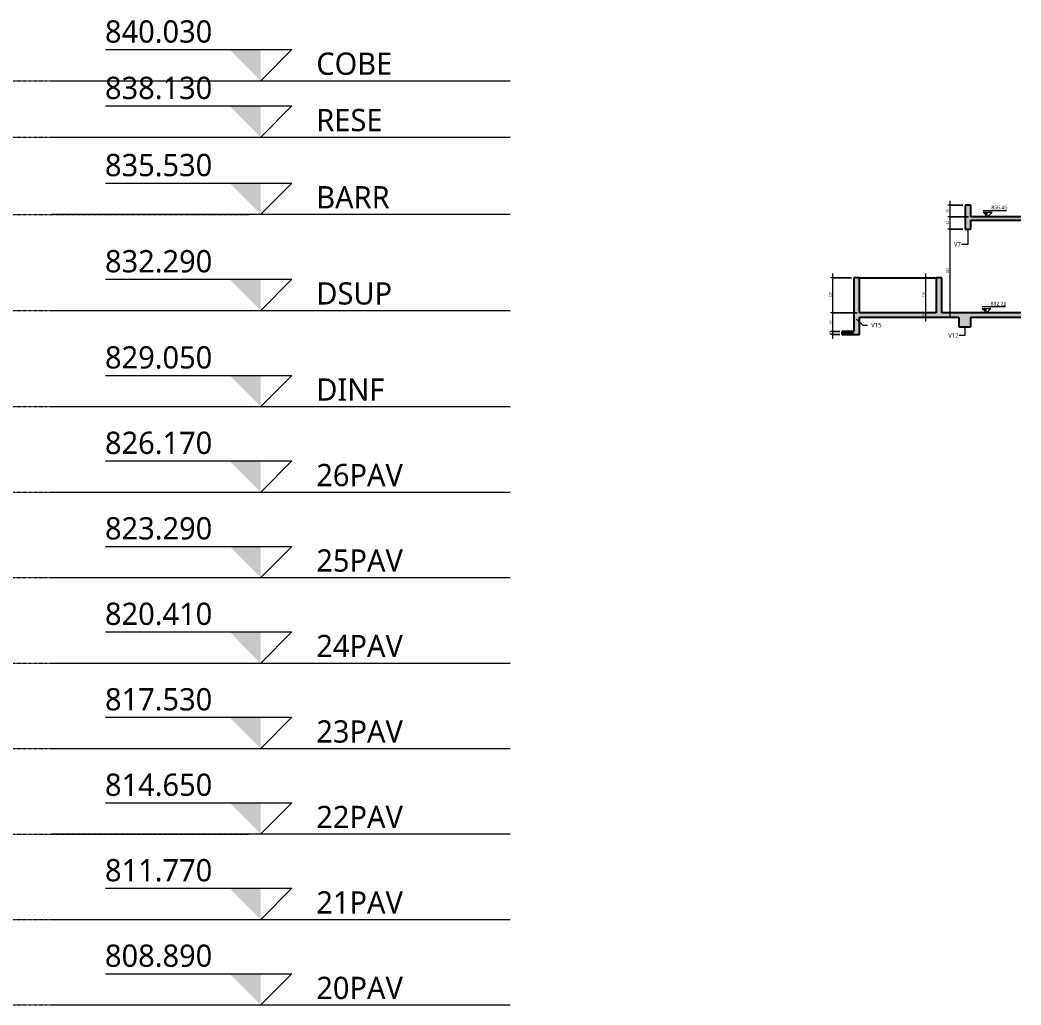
# Model space of a CAD drawing. Header units: centimetres. Extents: x -1475 to 26323, y -1238 to 84208.
# Drawn here: x 16180 to 19553, y 80889 to 84208 of the extents above; entities that cross this region are included whole.
import ezdxf

# ---------------------------------------------------------------- set-up
doc = ezdxf.new("R2010")
doc.units = ezdxf.units.CM
doc.linetypes.add('Centro', pattern=[3.175, 0.635, -0.47625, 1.5875, -0.47625])
for name, color, linetype, lineweight in [('A-ANNO-DIMS', 7, 'Continuous', 9), ('A-ANNO-DIMS-50', 7, 'Continuous', 9), ('A-FLOR', 7, 'Continuous', 9), ('A-FLOR-LEVL', 7, 'Continuous', 9), ('G-ANNO-DIMS', 7, 'Continuous', 9), ('S-BEAM', 7, 'Continuous', 9), ('S-BEAM-IDEN', 7, 'Continuous', 9)]:
    doc.layers.add(name, color=color, linetype=linetype, lineweight=lineweight)
doc.styles.add('Fira Sans', font='', dxfattribs={"width": 0.9, "height": 7.5})
doc.styles.add('Fira Sans_1', font='', dxfattribs={"width": 0.95, "height": 12.5})
doc.styles.add('Gadugi_1', font='gadugi.ttf', dxfattribs={"height": 15})
doc.styles.add('Gadugi_6', font='gadugi.ttf', dxfattribs={"height": 75})
doc.styles.get('Fira Sans').set_extended_font_data('Fira Sans')
doc.styles.get('Fira Sans_1').set_extended_font_data('Fira Sans')
doc.dimstyles.new('PED_R80_1_5mm_ACIMA_As_ESQ__R00_4', dxfattribs={"dimscale": 30.48, "dimtxt": 10.229846, "dimasz": 0.328084, "dimexe": 0.246063, "dimexo": 0.246063, "dimgap": 0.049213, "dimtad": 1, "dimdec": 1, "dimrnd": 0.5, "dimdsep": 46, "dimtxsty": 'Fira Sans', "dimblk1": 'DOTSMALL', "dimblk2": 'DOTSMALL', "dimsah": 1, "dimcen": 0.09, "dimdle": 0.492126, "dimazin": 0, "dimtfac": 1, "dimtdec": 4, "dimtix": 1, "dimtmove": 0, "dimatfit": 3, "dimfxl": 1, "dimtvp": 1, "dimtolj": 1, "dimtzin": 0, "dimarcsym": 2})

# ---------------------------------------------------------------- blocks, each defined once
blk = doc.blocks.new('Nível - NÍVEL - CORTE ESQUEMÁTICO-903305-CT301 - CORTE ESQ_ DSUP')
at = {"layer": 'A-FLOR-LEVL'}
blk.add_hatch(color=256, dxfattribs=at).paths.add_polyline_path([(2311.4, 76962.2), (2311.4, 76857.1), (2206.3, 76962.2)], flags=0)
for p, q in [((1788.5, 76962.2), (2416.4, 76962.2)), ((2311.4, 76857.1), (2416.4, 76962.2)), ((1605.9, 76857.1), (3152.1, 76857.1))]:
    blk.add_line(p, q, dxfattribs=at)
blk = doc.blocks.new('Elevações de ponto - SIMBOLO DE NÍVEL-CORTE-2219088-CT303 - CORTE C-C')
at = {"layer": 'G-ANNO-DIMS'}
blk.add_hatch(color=256, dxfattribs=at).paths.add_polyline_path([(-632.6, 83236), (-632.6, 83221), (-647.6, 83236)], flags=0)
for p, q in [((-568.4, 83241.1), (-647.6, 83241.1)), ((-632.6, 83221), (-647.6, 83236)), ((-647.6, 83236), (-617.6, 83236)), ((-617.6, 83236), (-632.6, 83221))]:
    blk.add_line(p, q, dxfattribs=at)
blk = doc.blocks.new('DIMBLOCK445-CT303 - CORTE C-C')
at = {"layer": 'A-ANNO-DIMS-50', "true_color": 0x000032}
h = blk.add_hatch(color=178, dxfattribs=at)
edge = h.paths.add_edge_path(flags=0)
edge.add_arc((18918.7, 83339), 1.25, 0, 360)
h = blk.add_hatch(color=178, dxfattribs=at)
edge = h.paths.add_edge_path(flags=0)
edge.add_arc((18918.7, 83221), 1.25, 0, 360)
at = {"layer": 'A-ANNO-DIMS-50', "color": 178, "true_color": 0x000032}
for p, q in [((18982.6, 83339), (18911.2, 83339)), ((18918.7, 83354), (18918.7, 83221)), ((18918.7, 83339), (18982.6, 83339)), ((19001.6, 83221), (18911.2, 83221)), ((18918.7, 83221), (19001.6, 83221))]:
    blk.add_line(p, q, dxfattribs=at)
for centre in [(18918.7, 83339), (18918.7, 83221)]:
    blk.add_circle(centre, 1.25, dxfattribs=at)
at = {"layer": 'A-ANNO-DIMS-50', "color": 0, "insert": (18906.8, 83273.2), "char_height": 7.5, "width": 16.368, "attachment_point": 1, "rotation": 90, "line_spacing_factor": 1.049215, "style": 'Fira Sans'}
blk.add_mtext('118', dxfattribs=at)
blk = doc.blocks.new('_DotSmall')
at = {"color": 0, "linetype": 'ByBlock', "const_width": 0.5}
blk.add_lwpolyline([(-0.0625, 0, 1), (0.0625, 0, 1)], format="xyb", close=True, dxfattribs=at)
blk = doc.blocks.new('DIMBLOCK446-CT303 - CORTE C-C')
at = {"layer": 'A-ANNO-DIMS-50', "true_color": 0x000032}
h = blk.add_hatch(color=178, dxfattribs=at)
edge = h.paths.add_edge_path(flags=0)
edge.add_arc((18918.7, 83221), 1.25, 0, 360)
h = blk.add_hatch(color=178, dxfattribs=at)
edge = h.paths.add_edge_path(flags=0)
edge.add_arc((18918.7, 83158), 1.25, 0, 360)
at = {"layer": 'A-ANNO-DIMS-50', "color": 178, "true_color": 0x000032}
for p, q in [((19001.6, 83221), (18911.2, 83221)), ((18918.7, 83221), (18918.7, 83158)), ((18918.7, 83221), (19001.6, 83221)), ((18942.6, 83158), (18911.2, 83158)), ((18918.7, 83158), (18942.6, 83158))]:
    blk.add_line(p, q, dxfattribs=at)
for centre in [(18918.7, 83221), (18918.7, 83158)]:
    blk.add_circle(centre, 1.25, dxfattribs=at)
at = {"layer": 'A-ANNO-DIMS-50', "color": 0, "insert": (18906.8, 83184.5), "char_height": 7.5, "width": 11.961, "attachment_point": 1, "rotation": 90, "line_spacing_factor": 1.049215, "style": 'Fira Sans'}
blk.add_mtext('63', dxfattribs=at)
blk = doc.blocks.new('DIMBLOCK447-CT303 - CORTE C-C')
at = {"layer": 'A-ANNO-DIMS-50', "true_color": 0x000032}
h = blk.add_hatch(color=178, dxfattribs=at)
edge = h.paths.add_edge_path(flags=0)
edge.add_arc((18918.7, 83158), 1.25, 0, 360)
h = blk.add_hatch(color=178, dxfattribs=at)
edge = h.paths.add_edge_path(flags=0)
edge.add_arc((18918.7, 83148), 1.25, 0, 360)
at = {"layer": 'A-ANNO-DIMS-50', "color": 178, "true_color": 0x000032}
for p, q in [((18942.6, 83158), (18911.2, 83158)), ((18918.7, 83158), (18918.7, 83133)), ((18918.7, 83158), (18942.6, 83158)), ((18942.6, 83148), (18911.2, 83148)), ((18918.7, 83148), (18942.6, 83148))]:
    blk.add_line(p, q, dxfattribs=at)
for centre in [(18918.7, 83158), (18918.7, 83148)]:
    blk.add_circle(centre, 1.25, dxfattribs=at)
at = {"layer": 'A-ANNO-DIMS-50', "color": 0, "insert": (18906.8, 83148.2), "char_height": 7.5, "width": 11.489, "attachment_point": 1, "rotation": 90, "line_spacing_factor": 1.049215, "style": 'Fira Sans'}
blk.add_mtext('10', dxfattribs=at)
blk = doc.blocks.new('DIMBLOCK448-CT303 - CORTE C-C')
at = {"layer": 'A-ANNO-DIMS-50', "true_color": 0x000032}
h = blk.add_hatch(color=178, dxfattribs=at)
edge = h.paths.add_edge_path(flags=0)
edge.add_arc((19314.1, 83584), 1.25, 0, 360)
h = blk.add_hatch(color=178, dxfattribs=at)
edge = h.paths.add_edge_path(flags=0)
edge.add_arc((19314.1, 83545), 1.25, 0, 360)
at = {"layer": 'A-ANNO-DIMS-50', "color": 178, "true_color": 0x000032}
for p, q in [((19314.1, 83599), (19314.1, 83545)), ((19357.6, 83584), (19306.6, 83584)), ((19314.1, 83584), (19357.6, 83584)), ((19376.6, 83545), (19306.6, 83545)), ((19314.1, 83545), (19376.6, 83545))]:
    blk.add_line(p, q, dxfattribs=at)
for centre in [(19314.1, 83584), (19314.1, 83545)]:
    blk.add_circle(centre, 1.25, dxfattribs=at)
at = {"layer": 'A-ANNO-DIMS-50', "color": 0, "insert": (19302.3, 83559.5), "char_height": 7.5, "width": 11.961, "attachment_point": 1, "rotation": 90, "line_spacing_factor": 1.049215, "style": 'Fira Sans'}
blk.add_mtext('39', dxfattribs=at)
blk = doc.blocks.new('DIMBLOCK449-CT303 - CORTE C-C')
at = {"layer": 'A-ANNO-DIMS-50', "true_color": 0x000032}
h = blk.add_hatch(color=178, dxfattribs=at)
edge = h.paths.add_edge_path(flags=0)
edge.add_arc((19314.1, 83545), 1.25, 0, 360)
h = blk.add_hatch(color=178, dxfattribs=at)
edge = h.paths.add_edge_path(flags=0)
edge.add_arc((19314.1, 83503), 1.25, 0, 360)
at = {"layer": 'A-ANNO-DIMS-50', "color": 178, "true_color": 0x000032}
for p, q in [((19376.6, 83545), (19306.6, 83545)), ((19314.1, 83545), (19314.1, 83503)), ((19314.1, 83545), (19376.6, 83545)), ((19357.6, 83503), (19306.6, 83503)), ((19314.1, 83503), (19357.6, 83503))]:
    blk.add_line(p, q, dxfattribs=at)
for centre in [(19314.1, 83545), (19314.1, 83503)]:
    blk.add_circle(centre, 1.25, dxfattribs=at)
at = {"layer": 'A-ANNO-DIMS-50', "color": 0, "insert": (19302.3, 83519.1), "char_height": 7.5, "width": 11.804, "attachment_point": 1, "rotation": 90, "line_spacing_factor": 1.049215, "style": 'Fira Sans'}
blk.add_mtext('42', dxfattribs=at)
blk = doc.blocks.new('DIMBLOCK450-CT303 - CORTE C-C')
at = {"layer": 'A-ANNO-DIMS-50', "true_color": 0x000032}
h = blk.add_hatch(color=178, dxfattribs=at)
edge = h.paths.add_edge_path(flags=0)
edge.add_arc((19314.1, 83503), 1.25, 0, 360)
h = blk.add_hatch(color=178, dxfattribs=at)
edge = h.paths.add_edge_path(flags=0)
edge.add_arc((19314.1, 83221), 1.25, 0, 360)
at = {"layer": 'A-ANNO-DIMS-50', "color": 178, "true_color": 0x000032}
for p, q in [((19357.6, 83503), (19306.6, 83503)), ((19314.1, 83503), (19314.1, 83206)), ((19314.1, 83503), (19357.6, 83503)), ((19376.6, 83221), (19306.6, 83221)), ((19314.1, 83221), (19376.6, 83221))]:
    blk.add_line(p, q, dxfattribs=at)
for centre in [(19314.1, 83503), (19314.1, 83221)]:
    blk.add_circle(centre, 1.25, dxfattribs=at)
at = {"layer": 'A-ANNO-DIMS-50', "color": 0, "insert": (19302.3, 83354.7), "char_height": 7.5, "width": 17.627, "attachment_point": 1, "rotation": 90, "line_spacing_factor": 1.049215, "style": 'Fira Sans'}
blk.add_mtext('282', dxfattribs=at)
blk = doc.blocks.new('DIMBLOCK451-CT303 - CORTE C-C')
at = {"layer": 'A-ANNO-DIMS-50', "true_color": 0x000032}
h = blk.add_hatch(color=178, dxfattribs=at)
edge = h.paths.add_edge_path(flags=0)
edge.add_arc((19232.4, 83221), 1.25, 0, 360)
h = blk.add_hatch(color=178, dxfattribs=at)
edge = h.paths.add_edge_path(flags=0)
edge.add_arc((19232.4, 83207), 1.25, 0, 360)
at = {"layer": 'A-ANNO-DIMS-50', "color": 178, "true_color": 0x000032}
for p, q in [((19238.1, 83221), (19224.9, 83221)), ((19238.1, 83207), (19224.9, 83207)), ((19232.4, 83192), (19232.4, 83221)), ((19232.4, 83221), (19238.1, 83221)), ((19232.4, 83207), (19238.1, 83207))]:
    blk.add_line(p, q, dxfattribs=at)
for centre in [(19232.4, 83221), (19232.4, 83207)]:
    blk.add_circle(centre, 1.25, dxfattribs=at)
at = {"layer": 'A-ANNO-DIMS-50', "color": 0, "insert": (19220.5, 83209.3), "char_height": 7.5, "width": 11.174, "attachment_point": 1, "rotation": 90, "line_spacing_factor": 1.049215, "style": 'Fira Sans'}
blk.add_mtext('14', dxfattribs=at)
blk = doc.blocks.new('DIMBLOCK452-CT303 - CORTE C-C')
at = {"layer": 'A-ANNO-DIMS-50', "true_color": 0x000032}
h = blk.add_hatch(color=178, dxfattribs=at)
edge = h.paths.add_edge_path(flags=0)
edge.add_arc((19232.4, 83339), 1.25, 0, 360)
h = blk.add_hatch(color=178, dxfattribs=at)
edge = h.paths.add_edge_path(flags=0)
edge.add_arc((19232.4, 83221), 1.25, 0, 360)
at = {"layer": 'A-ANNO-DIMS-50', "color": 178, "true_color": 0x000032}
for p, q in [((19238.1, 83339), (19224.9, 83339)), ((19232.4, 83221), (19232.4, 83354)), ((19232.4, 83339), (19238.1, 83339)), ((19238.1, 83221), (19224.9, 83221)), ((19232.4, 83221), (19238.1, 83221))]:
    blk.add_line(p, q, dxfattribs=at)
for centre in [(19232.4, 83339), (19232.4, 83221)]:
    blk.add_circle(centre, 1.25, dxfattribs=at)
at = {"layer": 'A-ANNO-DIMS-50', "color": 0, "insert": (19220.5, 83273.2), "char_height": 7.5, "width": 16.368, "attachment_point": 1, "rotation": 90, "line_spacing_factor": 1.049215, "style": 'Fira Sans'}
blk.add_mtext('118', dxfattribs=at)

msp = doc.modelspace()

# ---------------------------------------------------------------- hatches: boundary and pattern name
at = {"layer": 'A-FLOR', "lineweight": 18, "true_color": 0xa6a6a6}
for points in [[(19553.47, 83533), (19553.47, 83545), (19384.13, 83545), (19384.13, 83533)], [(19553.47, 83207), (19553.47, 83221), (19384.13, 83221), (19384.13, 83207)], [(18950.13, 83148), (18990.13, 83148), (18990.13, 83158), (18950.13, 83158)]]:
    msp.add_hatch(color=253, dxfattribs=at).paths.add_polyline_path(points, flags=0)
h = msp.add_hatch(color=253, dxfattribs=at)
h.paths.add_polyline_path([(19287.13, 83207), (19344.13, 83207), (19344.13, 83221), (19287.13, 83221)], flags=0)
h.paths.add_polyline_path([(19268.13, 83207), (19268.13, 83221), (19009.13, 83221), (19009.13, 83207), (19211.9, 83207)], flags=0)
at = {"layer": 'S-BEAM', "true_color": 0xa6a6a6}
for points in [[(19384.13, 83503), (19384.13, 83584), (19365.13, 83584), (19365.13, 83503)], [(19009.13, 83148), (19009.13, 83339), (18990.13, 83339), (18990.13, 83148)], [(19268.13, 83207), (19287.13, 83207), (19287.13, 83339), (19268.13, 83339), (19268.13, 83221)], [(19382.69, 83174), (19384.13, 83174), (19384.13, 83221), (19344.13, 83221), (19344.13, 83174)]]:
    msp.add_hatch(color=253, dxfattribs=at).paths.add_polyline_path(points, flags=0)

# ---------------------------------------------------------------- linework, layer by layer
at = {"layer": 'A-FLOR', "lineweight": 25}
for p, q in [((19553.47, 83545), (19384.13, 83545)), ((19384.13, 83533), (19553.47, 83533)), ((19268.13, 83221), (19009.13, 83221)), ((19009.13, 83207), (19268.13, 83207)), ((19344.13, 83221), (19287.13, 83221)), ((19287.13, 83207), (19344.13, 83207)), ((19553.47, 83221), (19384.13, 83221)), ((19384.13, 83207), (19553.47, 83207)), ((18990.13, 83158), (18950.13, 83158)), ((18950.13, 83158), (18950.13, 83148)), ((18950.13, 83148), (18990.13, 83148))]:
    msp.add_line(p, q, dxfattribs=at)
at = {"layer": 'A-FLOR-LEVL', "linetype": 'Centro'}
for p, q in [((13155.75, 84003), (16954.35, 84003)), ((13155.75, 83813), (16954.35, 83813)), ((13155.75, 83553), (16954.35, 83553)), ((13155.75, 83229), (16954.35, 83229)), ((13155.75, 82905), (16954.35, 82905)), ((13155.75, 82617), (16954.35, 82617)), ((13155.75, 82329), (16954.35, 82329)), ((13155.75, 82041), (16954.35, 82041)), ((13155.75, 81753), (16954.35, 81753)), ((13155.75, 81465), (16954.35, 81465)), ((13155.75, 81177), (16954.35, 81177)), ((13155.75, 80889), (16954.35, 80889))]:
    msp.add_line(p, q, dxfattribs=at)
at = {"layer": 'S-BEAM', "lineweight": 25}
for p, q in [((19384.13, 83584), (19365.13, 83584)), ((19365.13, 83584), (19365.13, 83503)), ((19384.13, 83545), (19384.13, 83584)), ((19384.13, 83503), (19384.13, 83533)), ((19365.13, 83503), (19384.13, 83503)), ((19009.13, 83339), (18990.13, 83339)), ((18990.13, 83339), (18990.13, 83158)), ((19009.13, 83339), (19268.13, 83339)), ((19009.13, 83221), (19009.13, 83339)), ((19287.13, 83339), (19268.13, 83339)), ((19268.13, 83339), (19268.13, 83221)), ((19287.13, 83221), (19287.13, 83339)), ((19009.13, 83148), (19009.13, 83207)), ((19268.13, 83207), (19287.13, 83207)), ((19384.13, 83221), (19344.13, 83221)), ((19344.13, 83207), (19344.13, 83174)), ((19384.13, 83174), (19384.13, 83207)), ((19344.13, 83174), (19384.13, 83174)), ((18990.13, 83148), (19009.13, 83148))]:
    msp.add_line(p, q, dxfattribs=at)
at = {"layer": 'S-BEAM-IDEN'}
for p, q in [((19374.63, 83503), (19374.63, 83451.77)), ((19374.63, 83451.77), (19352.63, 83451.77)), ((18999.63, 83199.51), (19020.49, 83179.61)), ((19020.49, 83179.61), (19035.86, 83179.61)), ((19364.13, 83174), (19364.13, 83144.74)), ((19364.13, 83144.74), (19345.13, 83144.74))]:
    msp.add_line(p, q, dxfattribs=at)

# ---------------------------------------------------------------- block references
at = {"layer": 'A-FLOR-LEVL'}
for p in [(14679.75, 7146), (14679.75, 6956), (14679.75, 6696), (14679.75, 6372), (14679.75, 6048), (14679.75, 5760), (14679.75, 5472), (14679.75, 5184), (14679.75, 4896), (14679.75, 4608), (14679.75, 4320), (14679.75, 4032)]:
    msp.add_blockref('Nível - NÍVEL - CORTE ESQUEMÁTICO-903305-CT301 - CORTE ESQ_ DSUP', p, dxfattribs=at)
at = {"layer": 'G-ANNO-DIMS'}
for p in [(20073.46, 324), (20069.88, 0)]:
    msp.add_blockref('Elevações de ponto - SIMBOLO DE NÍVEL-CORTE-2219088-CT303 - CORTE C-C', p, dxfattribs=at)

# ---------------------------------------------------------------- texts
at = {"layer": 'A-FLOR-LEVL', "char_height": 75, "attachment_point": 1, "style": 'Gadugi_6'}
for s, insert, width in [('840.030', (16466.39, 84206.57), 436.9197), ('COBE', (17178.5, 84098.05), 312.6581), ('838.130', (16466.39, 84016.57), 436.9197), ('RESE', (17178.5, 83908.05), 272.5737), ('835.530', (16466.39, 83756.57), 436.9197), ('BARR', (17178.5, 83648.05), 308.6497), ('832.290', (16466.39, 83432.57), 436.9197), ('DSUP', (17178.5, 83324.05), 316.6666), ('829.050', (16466.39, 83108.57), 436.9197), ('DINF', (17178.5, 83000.05), 284.5991), ('826.170', (16466.39, 82820.57), 436.9197), ('26PAV', (17178.5, 82712.05), 372.7847), ('823.290', (16466.39, 82532.57), 436.9197), ('25PAV', (17178.5, 82424.05), 372.7847), ('820.410', (16466.39, 82244.57), 436.9197), ('24PAV', (17178.5, 82136.05), 372.7847), ('817.530', (16466.39, 81956.57), 436.9197), ('23PAV', (17178.5, 81848.05), 372.7847), ('814.650', (16466.39, 81668.57), 436.9197), ('22PAV', (17178.5, 81560.05), 372.7847), ('811.770', (16466.39, 81380.57), 436.9197), ('21PAV', (17178.5, 81272.05), 372.7847), ('808.890', (16466.39, 81092.57), 436.9197), ('20PAV', (17178.5, 80984.05), 372.7847)]:
    msp.add_mtext(s, dxfattribs=dict(at, insert=insert, width=width))
at = {"layer": 'G-ANNO-DIMS', "char_height": 12.5, "attachment_point": 1, "line_spacing_factor": 1.049215, "style": 'Fira Sans_1'}
for s, insert, width in [('835.45', (19453.85, 83582.31), 58.921), ('832.21', (19451.12, 83258.31), 56.8751)]:
    msp.add_mtext(s, dxfattribs=dict(at, insert=insert, width=width))
at = {"layer": 'S-BEAM-IDEN', "char_height": 15, "attachment_point": 1, "style": 'Gadugi_1'}
for s, insert, width in [('V7', (19327.48, 83459.32), 30.0633), ('V15', (19048.86, 83187.17), 44.0928), ('V12', (19308.43, 83152.29), 44.0928)]:
    msp.add_mtext(s, dxfattribs=dict(at, insert=insert, width=width))

# ---------------------------------------------------------------- dimensions: what is measured, and where the dimension line sits
at = {"layer": 'A-ANNO-DIMS', "color": 178, "true_color": 0x000032}
for base, p1, p2, override, picture, middle in [((19314.14, 83545), (19365.13, 83584), (19384.13, 83545), {"dimpost": '<>', "dimfxl": 43.382024}, 'DIMBLOCK448-CT303 - CORTE C-C', (19308.77, 83564.5)), ((19314.14, 83503), (19384.13, 83545), (19365.13, 83503), {"dimpost": '<>', "dimfxl": 46.097722}, 'DIMBLOCK449-CT303 - CORTE C-C', (19308.89, 83524)), ((19314.14, 83221), (19365.13, 83503), (19384.13, 83221), {"dimpost": '<>', "dimfxl": 282.639346}, 'DIMBLOCK450-CT303 - CORTE C-C', (19308.82, 83362)), ((18918.71, 83221), (18990.13, 83339), (19009.13, 83221), {"dimpost": '<>', "dimfxl": 119.519873}, 'DIMBLOCK445-CT303 - CORTE C-C', (18913.39, 83280)), ((19232.42, 83339), (19230.65, 83221), (19230.65, 83339), {"dimpost": '<>', "dimfxl": 118}, 'DIMBLOCK452-CT303 - CORTE C-C', (19227.1, 83280)), ((18918.71, 83158), (19009.13, 83221), (18950.13, 83158), {"dimpost": '<>', "dimfxl": 86.313383}, 'DIMBLOCK446-CT303 - CORTE C-C', (18913.39, 83189.5)), ((19232.42, 83221), (19230.65, 83207), (19230.65, 83221), {"dimpost": '<>', "dimfxl": 14}, 'DIMBLOCK451-CT303 - CORTE C-C', (19227.17, 83214)), ((18918.71, 83148), (18950.13, 83158), (18950.13, 83148), {"dimpost": '<>', "dimfxl": 10}, 'DIMBLOCK447-CT303 - CORTE C-C', (18913.39, 83153))]:
    dim = msp.add_linear_dim(base=base, p1=p1, p2=p2, angle=90, dimstyle='PED_R80_1_5mm_ACIMA_As_ESQ__R00_4', override=override, dxfattribs=at)
    dim.commit()
    dim.dimension.update_dxf_attribs({"geometry": picture, "text_midpoint": middle})

doc.saveas('drawing.dxf')
